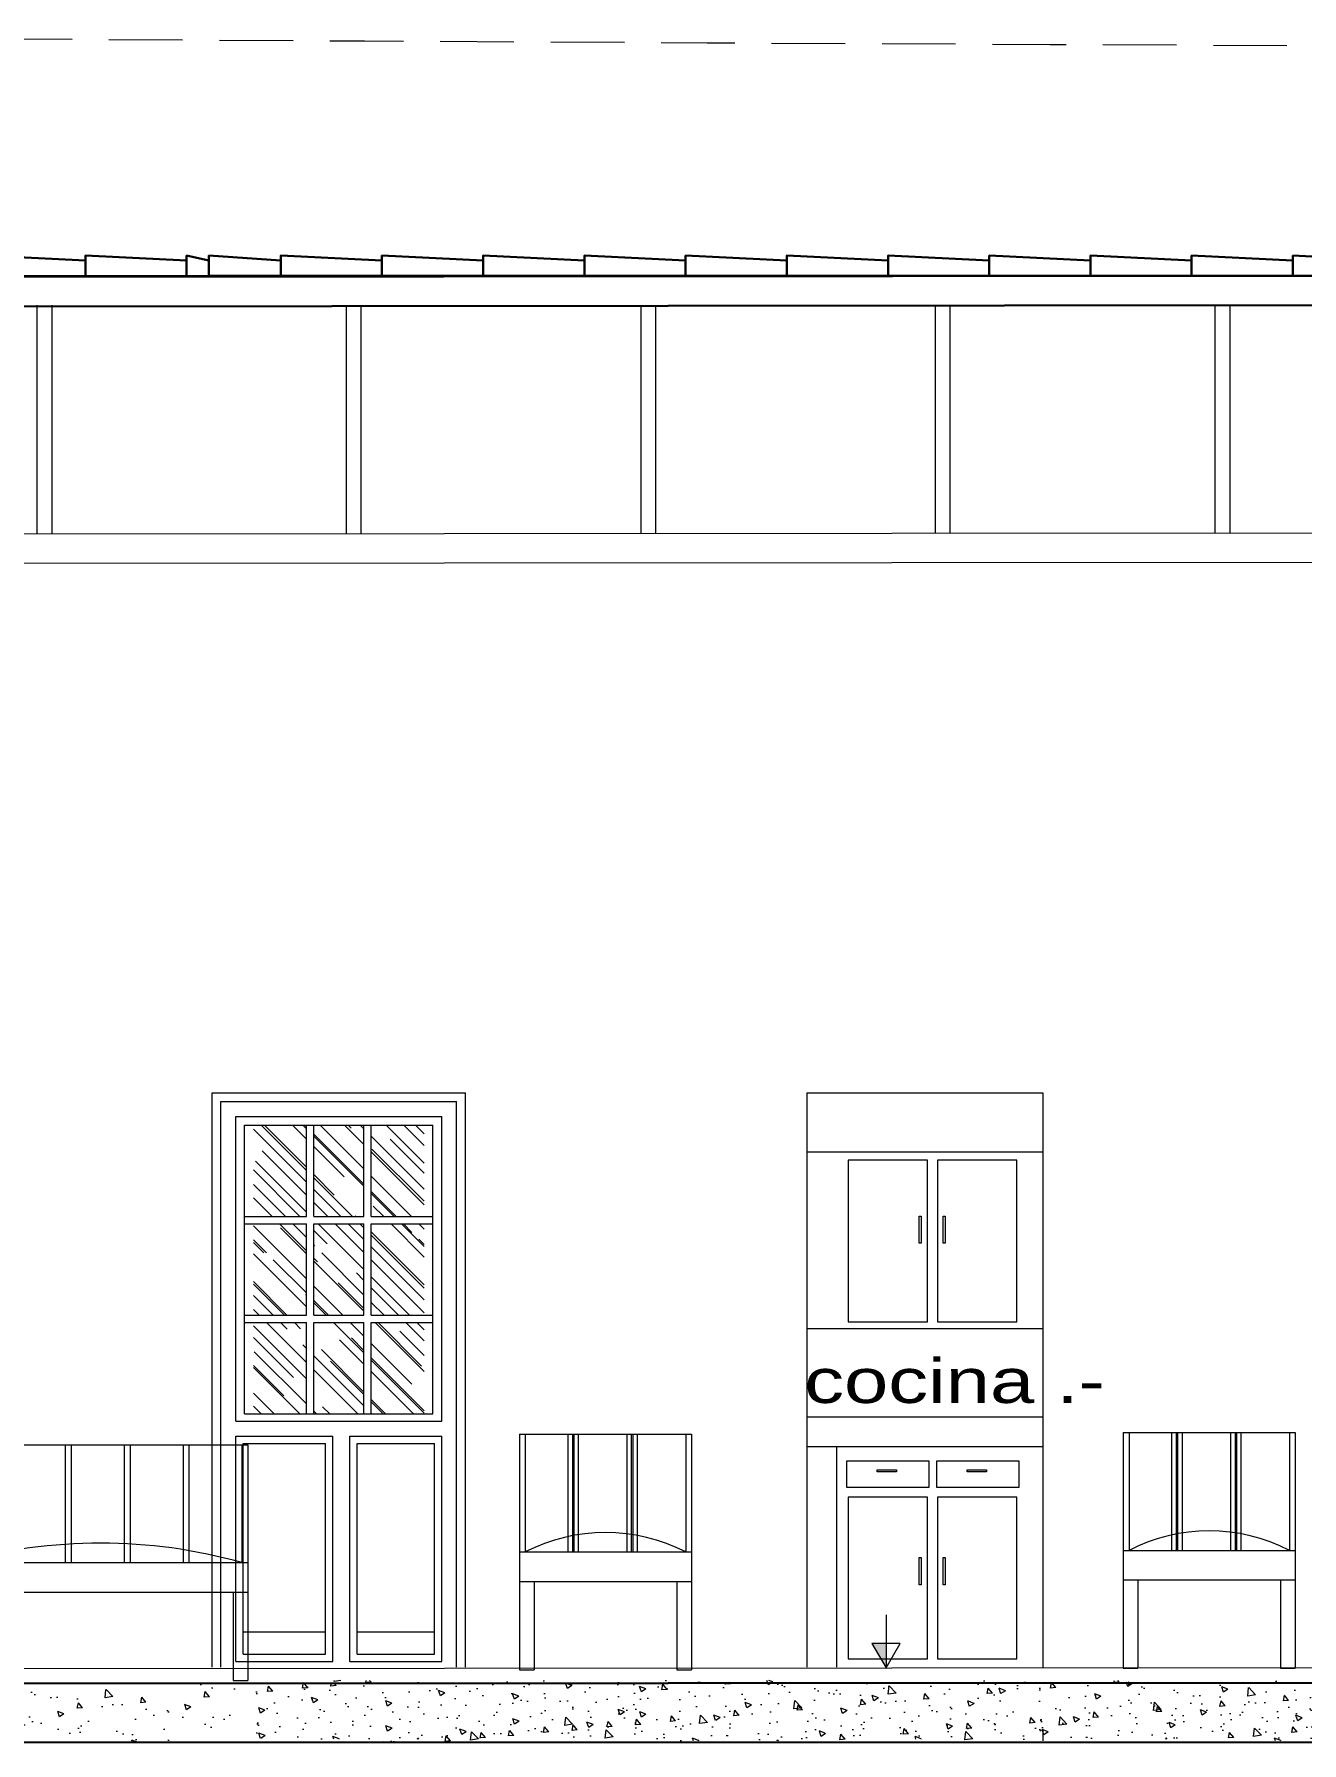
# Model space of a CAD drawing. Header units: inches. Extents: x 17.6 to 55, y 11.8 to 85.9.
# Drawn here: x 24.8 to 29.11, y 69.42 to 75.22 of the extents above; entities that cross this region are included whole.
import ezdxf
from ezdxf.enums import TextEntityAlignment as Align

# ---------------------------------------------------------------- set-up
doc = ezdxf.new("R2010")
doc.units = ezdxf.units.IN
doc.header["$MEASUREMENT"] = 0
doc.linetypes.add('NASCOSTA', pattern=[0.375, 0.25, -0.125])
for name, color, linetype, lineweight, true_color in [('DOOR WINDOW 1 100', 7, 'Continuous', 15, 0x666666), ('FURNITURE F 1 100', 7, 'Continuous', 13, 0x93979a), ('HATCH F 1 100', 7, 'Continuous', 0, 0xc9c9c9)]:
    doc.layers.add(name, color=color, linetype=linetype, lineweight=lineweight, true_color=true_color)
doc.layers.add('SEGMENTED 1 100', color=253, linetype='Continuous', lineweight=35)
doc.layers.add('WALL 1 100', color=250, linetype='Continuous', lineweight=30)
doc.styles.add('style1', font='arial.ttf')

msp = doc.modelspace()

# ---------------------------------------------------------------- hatches: boundary and pattern name
at = {"layer": 'FURNITURE F 1 100'}
h = msp.add_hatch(dxfattribs=at)
h.set_pattern_fill('AR-RROOF', color=256, scale=0.1, angle=45, style=0)
h.set_pattern_definition([(135, (66.30994, 43.08114), (-0.08485281, 0.22627417), [1.5, -0.2, 0.5, -0.1]), (135, (66.25125, 43.21054), (0.16475588, 0.02333452), [0.3, -0.033, 0.6, -0.075]), (135, (66.33469, 43.1766), (-0.32031937, 0.41507168), [0.8, -0.14, 0.4, -0.1])])
h.paths.add_polyline_path([(26.125, 71.2064), (25.945, 71.2064), (25.945, 71.5164), (26.125, 71.5164)])
h.paths.add_polyline_path([(26.125, 70.8714), (25.945, 70.8714), (25.945, 71.1814), (26.125, 71.1814)])
h.paths.add_polyline_path([(26.125, 70.8464), (26.125, 70.5364), (25.945, 70.5364), (25.945, 70.8464)])
h.paths.add_polyline_path([(25.92, 70.5364), (25.75, 70.5364), (25.75, 70.8464), (25.92, 70.8464)])
h.paths.add_polyline_path([(25.92, 70.8714), (25.75, 70.8714), (25.75, 71.1814), (25.92, 71.1814)])
h.paths.add_polyline_path([(25.92, 71.2064), (25.75, 71.2064), (25.75, 71.5164), (25.92, 71.5164)])
h.paths.add_polyline_path([(25.545, 71.5164), (25.725, 71.5164), (25.725, 71.2064), (25.545, 71.2064)])
h.paths.add_polyline_path([(25.545, 71.1814), (25.725, 71.1814), (25.725, 70.8714), (25.545, 70.8714)])
h.paths.add_polyline_path([(25.545, 70.8464), (25.725, 70.8464), (25.725, 70.5364), (25.545, 70.5364)])
msp.add_hatch(color=256, dxfattribs=at).paths.add_polyline_path([(27.6935, 69.7577), (27.6454, 69.7577), (27.6935, 69.6744)])
at = {"layer": 'HATCH F 1 100', "lineweight": 15}
h = msp.add_hatch(dxfattribs=at)
h.set_pattern_fill('AR-CONC', color=256, scale=0.03, style=0)
h.set_pattern_definition([(130, (130.12206, 34.77983), (-0.21517805, -0.01882564), [0.0225, -0.2475]), (185, (130.12206, 34.77983), (0.0416254, 0.22565764), [0.018, -0.198]), (79.5486, (130.10413, 34.77826), (-0.1735528, 0.20683186), [0.01912206, -0.21034263]), (133.8158, (130.12206, 34.83983), (-0.3201723, -0.0496557), [0.03375, -0.37125]), (83.3644, (130.09538, 34.8357), (-0.2803988, 0.2922354), [0.0286831, -0.3155139]), (188.8158, (130.12206, 34.83983), (-0.2803986, 0.2922356), [0.027, -0.297]), (159, (130.09206, 34.82483), (-0.17907212, -0.12078567), [0.0225, -0.2475]), (214, (130.09206, 34.82483), (-0.0729946, 0.217545), [0.018, -0.198]), (108.5486, (130.07714, 34.81476), (-0.2520668, 0.09675915), [0.01912206, -0.21034263]), (142.5, (130.12206, 34.779825), (-0.003647957, 0.099868156), [0, -0.1956, 0, -0.201, 0, -0.19875]), (172.5, (130.12206, 34.77983), (-0.07892086, 0.11832351), [0, -0.1146, 0, -0.1911, 0, -0.07575]), (212.5, (130.18896, 34.779825), (-0.16014673, -0.00676646), [0, -0.075, 0, -0.234, 0, -0.3105]), (222.5, (130.21896, 34.77983), (-0.17495585, 0.0300315), [0, -0.0975, 0, -0.1554, 0, -0.2205])])
h.paths.add_polyline_path([(22.8829, 69.6202), (26.883, 69.6202), (26.8831, 69.4202), (26.883, 69.4202), (26.8831, 69.4202), (26.8831, 69.4202), (22.8829, 69.4202)])
h = msp.add_hatch(dxfattribs=at)
h.set_pattern_fill('AR-CONC', color=256, scale=0.03, style=0)
h.set_pattern_definition([(130, (132.78133, 34.79184), (-0.21517805, -0.01882564), [0.0225, -0.2475]), (185, (132.78133, 34.79184), (0.0416254, 0.22565764), [0.018, -0.198]), (79.5486, (132.7634, 34.79028), (-0.1735528, 0.20683186), [0.01912206, -0.21034263]), (133.8158, (132.78133, 34.85184), (-0.3201723, -0.0496557), [0.03375, -0.37125]), (83.3644, (132.75465, 34.8477), (-0.2803988, 0.2922354), [0.0286831, -0.3155139]), (188.8158, (132.78133, 34.85184), (-0.2803986, 0.2922356), [0.027, -0.297]), (159, (132.75133, 34.83684), (-0.17907212, -0.12078567), [0.0225, -0.2475]), (214, (132.75133, 34.83684), (-0.0729946, 0.217545), [0.018, -0.198]), (108.5486, (132.7364, 34.82678), (-0.2520668, 0.09675915), [0.01912206, -0.21034263]), (142.5, (132.78133, 34.791845), (-0.003647957, 0.099868156), [0, -0.1956, 0, -0.201, 0, -0.19875]), (172.5, (132.78133, 34.79184), (-0.07892086, 0.11832351), [0, -0.1146, 0, -0.1911, 0, -0.07575]), (212.5, (132.84823, 34.791845), (-0.16014673, -0.00676646), [0, -0.075, 0, -0.234, 0, -0.3105]), (222.5, (132.87823, 34.79184), (-0.17495585, 0.0300315), [0, -0.0975, 0, -0.1554, 0, -0.2205])])
h.paths.add_polyline_path([(25.5422, 69.6322), (29.5423, 69.6322), (29.5423, 69.4322), (29.5423, 69.4322), (29.5423, 69.4322), (29.5423, 69.4322), (25.5422, 69.4322)])
h = msp.add_hatch(dxfattribs=at)
h.set_pattern_fill('AR-CONC', color=256, scale=0.03, style=0)
h.set_pattern_definition([(130, (134.00209, 34.78606), (-0.21517805, -0.01882564), [0.0225, -0.2475]), (185, (134.0021, 34.78606), (0.0416254, 0.22565764), [0.018, -0.198]), (79.5486, (133.98416, 34.78449), (-0.1735528, 0.20683186), [0.01912206, -0.21034263]), (133.8158, (134.0021, 34.84606), (-0.3201723, -0.0496557), [0.03375, -0.37125]), (83.3644, (133.9754, 34.84192), (-0.2803988, 0.2922354), [0.0286831, -0.3155139]), (188.8158, (134.0021, 34.84606), (-0.2803986, 0.2922356), [0.027, -0.297]), (159, (133.97209, 34.83106), (-0.17907212, -0.12078567), [0.0225, -0.2475]), (214, (133.9721, 34.83106), (-0.0729946, 0.217545), [0.018, -0.198]), (108.5486, (133.95717, 34.821), (-0.2520668, 0.09675915), [0.01912206, -0.21034263]), (142.5, (134.00209, 34.78606), (-0.003647957, 0.099868156), [0, -0.1956, 0, -0.201, 0, -0.19875]), (172.5, (134.00209, 34.78606), (-0.07892086, 0.11832351), [0, -0.1146, 0, -0.1911, 0, -0.07575]), (212.5, (134.06899, 34.78606), (-0.16014673, -0.00676646), [0, -0.075, 0, -0.234, 0, -0.3105]), (222.5, (134.09899, 34.78606), (-0.17495585, 0.0300315), [0, -0.0975, 0, -0.1554, 0, -0.2205])])
h.paths.add_polyline_path([(26.7629, 69.6264), (30.7631, 69.6264), (30.7631, 69.4264), (30.7631, 69.4264), (30.7631, 69.4264), (30.7631, 69.4264), (26.7629, 69.4264)])

# ---------------------------------------------------------------- linework, layer by layer
at = {"layer": 'DOOR WINDOW 1 100', "lineweight": 15}
for p, q in [((24.8113, 73.5264), (24.8113, 74.2995)), ((24.8613, 73.5264), (24.8613, 74.2995)), ((25.8613, 73.5264), (25.8613, 74.2995)), ((25.9113, 73.5264), (25.9113, 74.2995)), ((26.8613, 73.5264), (26.8613, 74.2995)), ((26.9113, 73.5264), (26.9113, 74.2995)), ((27.8613, 73.5264), (27.8613, 74.2995)), ((27.9113, 73.5264), (27.9113, 74.2995)), ((28.8113, 73.5264), (28.8113, 74.2995)), ((28.8613, 73.5264), (28.8613, 74.2995)), ((22.997, 69.671), (29.2469, 69.6764))]:
    msp.add_line(p, q, dxfattribs=at)
at = {"layer": 'DOOR WINDOW 1 100'}
for p, q in [((29.2469, 73.5264), (22.997, 73.521)), ((29.2469, 73.4264), (22.997, 73.421))]:
    msp.add_line(p, q, dxfattribs=at)
at = {"layer": 'FURNITURE F 1 100'}
for p, q in [((25.405, 71.6264), (26.265, 71.6264)), ((25.405, 69.6764), (25.405, 71.6264)), ((26.265, 69.6764), (26.265, 71.6264)), ((27.4249, 71.6264), (27.4249, 69.6764)), ((27.4249, 71.6264), (28.2253, 71.6264)), ((28.2253, 71.6264), (28.2253, 69.6764)), ((25.435, 71.5964), (26.235, 71.5964)), ((25.435, 69.6764), (25.435, 71.5964)), ((26.235, 69.6764), (26.235, 71.5964)), ((25.485, 71.5464), (26.185, 71.5464)), ((25.485, 70.5114), (25.485, 71.5464)), ((25.515, 71.5164), (26.155, 71.5164)), ((25.515, 70.5364), (25.515, 71.5164)), ((25.725, 71.2064), (25.725, 71.5164)), ((25.75, 71.2064), (25.75, 71.5164)), ((25.92, 71.2064), (25.92, 71.5164)), ((25.945, 71.2064), (25.945, 71.5164)), ((26.155, 70.5364), (26.155, 71.5164)), ((26.185, 70.5114), (26.185, 71.5464)), ((27.4249, 71.4264), (28.2253, 71.4264)), ((25.515, 71.2064), (25.725, 71.2064)), ((25.515, 71.1814), (25.725, 71.1814)), ((25.725, 70.8714), (25.725, 71.1814)), ((25.75, 71.2064), (25.92, 71.2064)), ((25.75, 70.8714), (25.75, 71.1814)), ((25.75, 71.1814), (25.92, 71.1814)), ((25.92, 70.8714), (25.92, 71.1814)), ((25.945, 71.2064), (26.155, 71.2064)), ((25.945, 70.8714), (25.945, 71.1814)), ((25.945, 71.1814), (26.155, 71.1814)), ((25.515, 70.8714), (25.725, 70.8714)), ((25.75, 70.8714), (25.92, 70.8714)), ((25.945, 70.8714), (26.155, 70.8714)), ((25.515, 70.8464), (25.725, 70.8464)), ((25.725, 70.5364), (25.725, 70.8464)), ((25.75, 70.5364), (25.75, 70.8464)), ((25.75, 70.8464), (25.92, 70.8464)), ((25.92, 70.5364), (25.92, 70.8464)), ((25.945, 70.5364), (25.945, 70.8464)), ((25.945, 70.8464), (26.155, 70.8464)), ((27.4249, 70.8264), (28.2253, 70.8264)), ((25.515, 70.5364), (26.155, 70.5364)), ((27.4249, 70.5264), (28.2253, 70.5264)), ((25.485, 70.5114), (26.185, 70.5114)), ((26.4484, 70.4679), (27.033, 70.4679)), ((26.4484, 70.4679), (26.4484, 69.6679)), ((26.4684, 70.4679), (26.4684, 70.0679)), ((26.613, 70.4679), (26.613, 70.0679)), ((26.6282, 70.4679), (26.6282, 70.0679)), ((26.633, 70.4679), (26.633, 70.0679)), ((26.6482, 70.4679), (26.6482, 70.0679)), ((26.813, 70.4679), (26.813, 70.0679)), ((26.8282, 70.4679), (26.8282, 70.0679)), ((26.833, 70.4679), (26.833, 70.0679)), ((26.8482, 70.4679), (26.8482, 70.0679)), ((27.013, 70.4679), (27.013, 70.0679)), ((27.033, 70.4679), (27.033, 69.6679)), ((28.4985, 70.4733), (29.0831, 70.4733)), ((28.4985, 70.4733), (28.4985, 69.6733)), ((28.5185, 70.4733), (28.5185, 70.0733)), ((28.6631, 70.4733), (28.6631, 70.0733)), ((28.6783, 70.4733), (28.6783, 70.0733)), ((28.6831, 70.4733), (28.6831, 70.0733)), ((28.6983, 70.4733), (28.6983, 70.0733)), ((28.8631, 70.4733), (28.8631, 70.0733)), ((28.8783, 70.4733), (28.8783, 70.0733)), ((28.8831, 70.4733), (28.8831, 70.0733)), ((28.8983, 70.4733), (28.8983, 70.0733)), ((29.0631, 70.4733), (29.0631, 70.0733)), ((29.0831, 70.4733), (29.0831, 69.6733)), ((24.5264, 70.4317), (25.5262, 70.4317)), ((24.9062, 70.4317), (24.9062, 70.0317)), ((24.9262, 70.4317), (24.9262, 70.0317)), ((25.1062, 70.4317), (25.1062, 70.0317)), ((25.1262, 70.4317), (25.1262, 70.0317)), ((25.3062, 70.4317), (25.3062, 70.0317)), ((25.3262, 70.4317), (25.3262, 70.0317)), ((25.485, 70.4614), (25.815, 70.4614)), ((25.485, 69.6964), (25.485, 70.4614)), ((25.5062, 70.4317), (25.5062, 70.0317)), ((25.51, 70.4364), (25.79, 70.4364)), ((25.51, 69.7214), (25.51, 70.4364)), ((25.5262, 70.4317), (25.5262, 69.6317)), ((25.79, 69.7214), (25.79, 70.4364)), ((25.815, 69.6964), (25.815, 70.4614)), ((25.8725, 69.6964), (25.8725, 70.4614)), ((25.8725, 70.4614), (26.185, 70.4614)), ((25.8975, 70.4364), (26.16, 70.4364)), ((25.8975, 69.7214), (25.8975, 70.4364)), ((26.16, 69.7214), (26.16, 70.4364)), ((26.185, 69.6964), (26.185, 70.4614)), ((27.4249, 70.4264), (28.2253, 70.4264)), ((27.5249, 70.4264), (27.5249, 69.6764)), ((26.4484, 70.0679), (27.033, 70.0679)), ((28.4985, 70.0733), (29.0831, 70.0733)), ((24.5264, 70.0317), (25.5262, 70.0317)), ((26.4484, 69.9679), (27.033, 69.9679)), ((26.4984, 69.9679), (26.4984, 69.6679)), ((26.983, 69.9679), (26.983, 69.6679)), ((28.4985, 69.9733), (29.0831, 69.9733)), ((28.5485, 69.9733), (28.5485, 69.6733)), ((29.0331, 69.9733), (29.0331, 69.6733)), ((24.5264, 69.9317), (25.5262, 69.9317)), ((25.4762, 69.9317), (25.4762, 69.6317)), ((27.6935, 69.8551), (27.6935, 69.6744)), ((25.51, 69.7964), (25.79, 69.7964)), ((25.8975, 69.7964), (26.16, 69.7964)), ((25.51, 69.7214), (25.79, 69.7214)), ((25.8975, 69.7214), (26.16, 69.7214)), ((25.485, 69.6964), (25.815, 69.6964)), ((25.8725, 69.6964), (26.185, 69.6964)), ((26.4484, 69.6679), (26.4984, 69.6679)), ((26.983, 69.6679), (27.033, 69.6679)), ((28.4985, 69.6733), (28.5485, 69.6733)), ((29.0331, 69.6733), (29.0831, 69.6733)), ((25.4762, 69.6317), (25.5262, 69.6317)), ((26.265, 69.4588), (26.265, 69.4563)), ((28.2253, 69.4644), (28.2253, 69.4264))]:
    msp.add_line(p, q, dxfattribs=at)
for points in [[(27.8339, 71.398), (27.5645, 71.398), (27.5645, 70.8492), (27.8339, 70.8492)], [(28.1375, 71.398), (27.8681, 71.398), (27.8681, 70.8492), (28.1375, 70.8492)], [(27.8061, 71.2079), (27.8129, 71.2079), (27.8129, 71.1158), (27.8061, 71.1158)], [(27.8874, 71.2079), (27.8942, 71.2079), (27.8942, 71.1158), (27.8874, 71.1158)], [(27.5606, 70.3775), (27.8385, 70.3775), (27.8385, 70.2864), (27.5606, 70.2864)], [(27.8658, 70.3775), (28.1437, 70.3775), (28.1437, 70.2864), (27.8658, 70.2864)], [(27.6631, 70.3473), (27.7292, 70.3473), (27.7292, 70.3399), (27.6631, 70.3399)], [(27.9686, 70.3473), (28.0347, 70.3473), (28.0347, 70.3399), (27.9686, 70.3399)], [(27.8339, 70.2535), (27.5645, 70.2535), (27.5645, 69.7047), (27.8339, 69.7047)], [(28.1375, 70.2535), (27.8681, 70.2535), (27.8681, 69.7047), (28.1375, 69.7047)], [(27.8061, 70.049), (27.8129, 70.049), (27.8129, 69.9569), (27.8061, 69.9569)], [(27.8874, 70.049), (27.8942, 70.049), (27.8942, 69.9569), (27.8874, 69.9569)]]:
    msp.add_lwpolyline(points, close=True, dxfattribs=at)
at = {"layer": 'FURNITURE F 1 100', "flags": 128}
msp.add_lwpolyline([(27.6935, 69.6744), (27.7417, 69.7577), (27.6454, 69.7577)], close=True, dxfattribs=at)
at = {"layer": 'FURNITURE F 1 100'}
for centre, radius, start, end in [((26.7407, 69.5414), 0.5928, 62.65428, 117.34572), ((28.7908, 69.5467), 0.5928, 62.65428, 117.34572), ((25.0263, 68.3266), 1.7714, 74.28123, 105.71877)]:
    msp.add_arc(centre, radius, start, end, dxfattribs=at)
at = {"layer": 'SEGMENTED 1 100', "linetype": 'NASCOSTA', "lineweight": 9}
msp.add_arc((37.1416, 2055.6127), 1980.4477, 269.5743741, 270.1132053, dxfattribs=at)
at = {"layer": 'WALL 1 100'}
for p, q in [((22.997, 74.3941), (29.2469, 74.3995)), ((22.997, 74.3941), (25.3941, 74.3995)), ((25.3941, 74.3995), (29.2469, 74.3995)), ((22.997, 74.2941), (29.2469, 74.2995)), ((22.897, 69.621), (35.6957, 69.6264)), ((23.097, 69.421), (40.8545, 69.4264))]:
    msp.add_line(p, q, dxfattribs=at)
at = {"layer": 'WALL 1 100', "flags": 128}
for points in [[(24.9748, 74.3995), (24.9748, 74.4512), (24.6311, 74.4684), (24.6311, 74.4512)], [(25.3185, 74.3995), (25.3185, 74.4512), (24.9748, 74.4684), (24.9748, 74.4512)], [(25.3941, 74.4512), (25.3185, 74.4684), (25.3185, 74.4512)], [(25.6378, 74.3995), (25.6378, 74.4512), (25.3941, 74.4684), (25.3941, 74.3995)], [(25.9815, 74.3995), (25.9815, 74.4512), (25.6378, 74.4684), (25.6378, 74.4512)], [(26.3252, 74.3995), (26.3252, 74.4512), (25.9815, 74.4684), (25.9815, 74.4512)], [(26.6689, 74.3995), (26.6689, 74.4512), (26.3252, 74.4684), (26.3252, 74.4512)], [(27.0126, 74.3995), (27.0126, 74.4512), (26.6689, 74.4684), (26.6689, 74.4512)], [(27.3563, 74.3995), (27.3563, 74.4512), (27.0126, 74.4684), (27.0126, 74.4512)], [(27.7, 74.3995), (27.7, 74.4512), (27.3563, 74.4684), (27.3563, 74.4512)], [(28.0437, 74.3995), (28.0437, 74.4512), (27.7, 74.4684), (27.7, 74.4512)], [(28.3874, 74.3995), (28.3874, 74.4512), (28.0437, 74.4684), (28.0437, 74.4512)], [(28.7311, 74.3995), (28.7311, 74.4512), (28.3874, 74.4684), (28.3874, 74.4512)], [(29.0748, 74.3995), (29.0748, 74.4512), (28.7311, 74.4684), (28.7311, 74.4512)], [(29.2469, 74.4597), (29.0748, 74.4684), (29.0748, 74.4512)]]:
    msp.add_lwpolyline(points, dxfattribs=at)

# ---------------------------------------------------------------- texts
at = {"layer": 'FURNITURE F 1 100', "style": 'style1', "width": 1.28939}
msp.add_text('cocina .-', height=0.15, dxfattribs=at).set_placement((27.9261, 70.7237), align=Align.TOP_CENTER)

doc.saveas('drawing.dxf')
